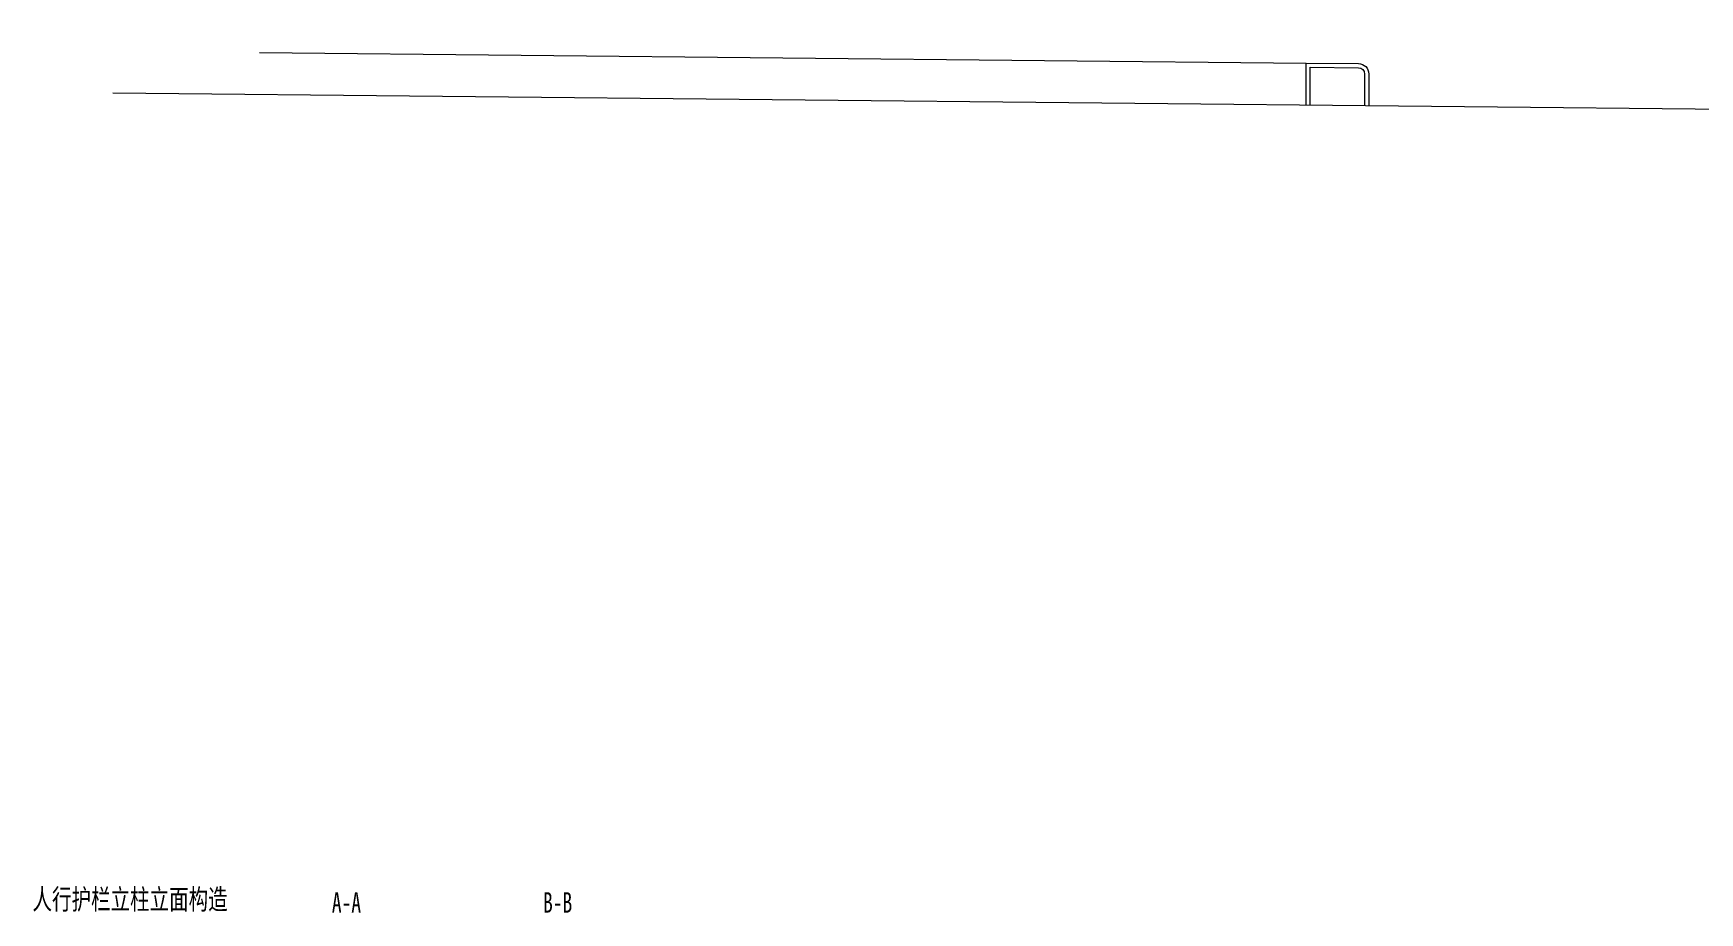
# Model space of a CAD drawing. Header units: millimetres. Extents: x -13368 to 383539, y -58537 to -26098.
# Drawn here: x 16054 to 20035, y -29357 to -27257 of the extents above; entities that cross this region are included whole.
import ezdxf
from ezdxf.enums import TextEntityAlignment as Align

# ---------------------------------------------------------------- set-up
doc = ezdxf.new("R2010")
doc.units = ezdxf.units.MM
doc.layers.add('标注线及字体', color=2, linetype='Continuous', lineweight=15)
doc.layers.add('钢板细线', color=6, linetype='Continuous', lineweight=15)
doc.styles.add('111', font='', dxfattribs={"width": 0.7})
doc.styles.get('111').set_extended_font_data('仿宋_GB2312')

msp = doc.modelspace()

# ---------------------------------------------------------------- linework, layer by layer
at = {"layer": '钢板细线'}
for points in [[(16244.2, -27399), (22544.2, -27462.1), (36244, -27256.6)], [(16594.3, -27302.5), (19094.3, -27327.6)]]:
    msp.add_lwpolyline(points, dxfattribs=at)
for points in [[(19094.3, -27427.6), (19094.3, -27327.6), (19219.6, -27328.8, -0.411284), (19244.3, -27353.8), (19244.3, -27429.1)], [(19104.3, -27427.6), (19104.3, -27337.7), (19219.5, -27338.8, -0.411284), (19234.3, -27353.8), (19234.3, -27429.1)]]:
    msp.add_lwpolyline(points, format="xyb", dxfattribs=at)

# ---------------------------------------------------------------- texts
at = {"layer": '标注线及字体', "color": 0, "style": '111', "width": 0.7}
for s, p in [('人行护栏立柱立面构造', (16285.4, -29324.1)), ('A-A', (16802.3, -29332.8)), ('B-B', (17306.8, -29332.8))]:
    msp.add_text(s, height=48.83, dxfattribs=at).set_placement(p, align=Align.MIDDLE)

doc.saveas('drawing.dxf')
